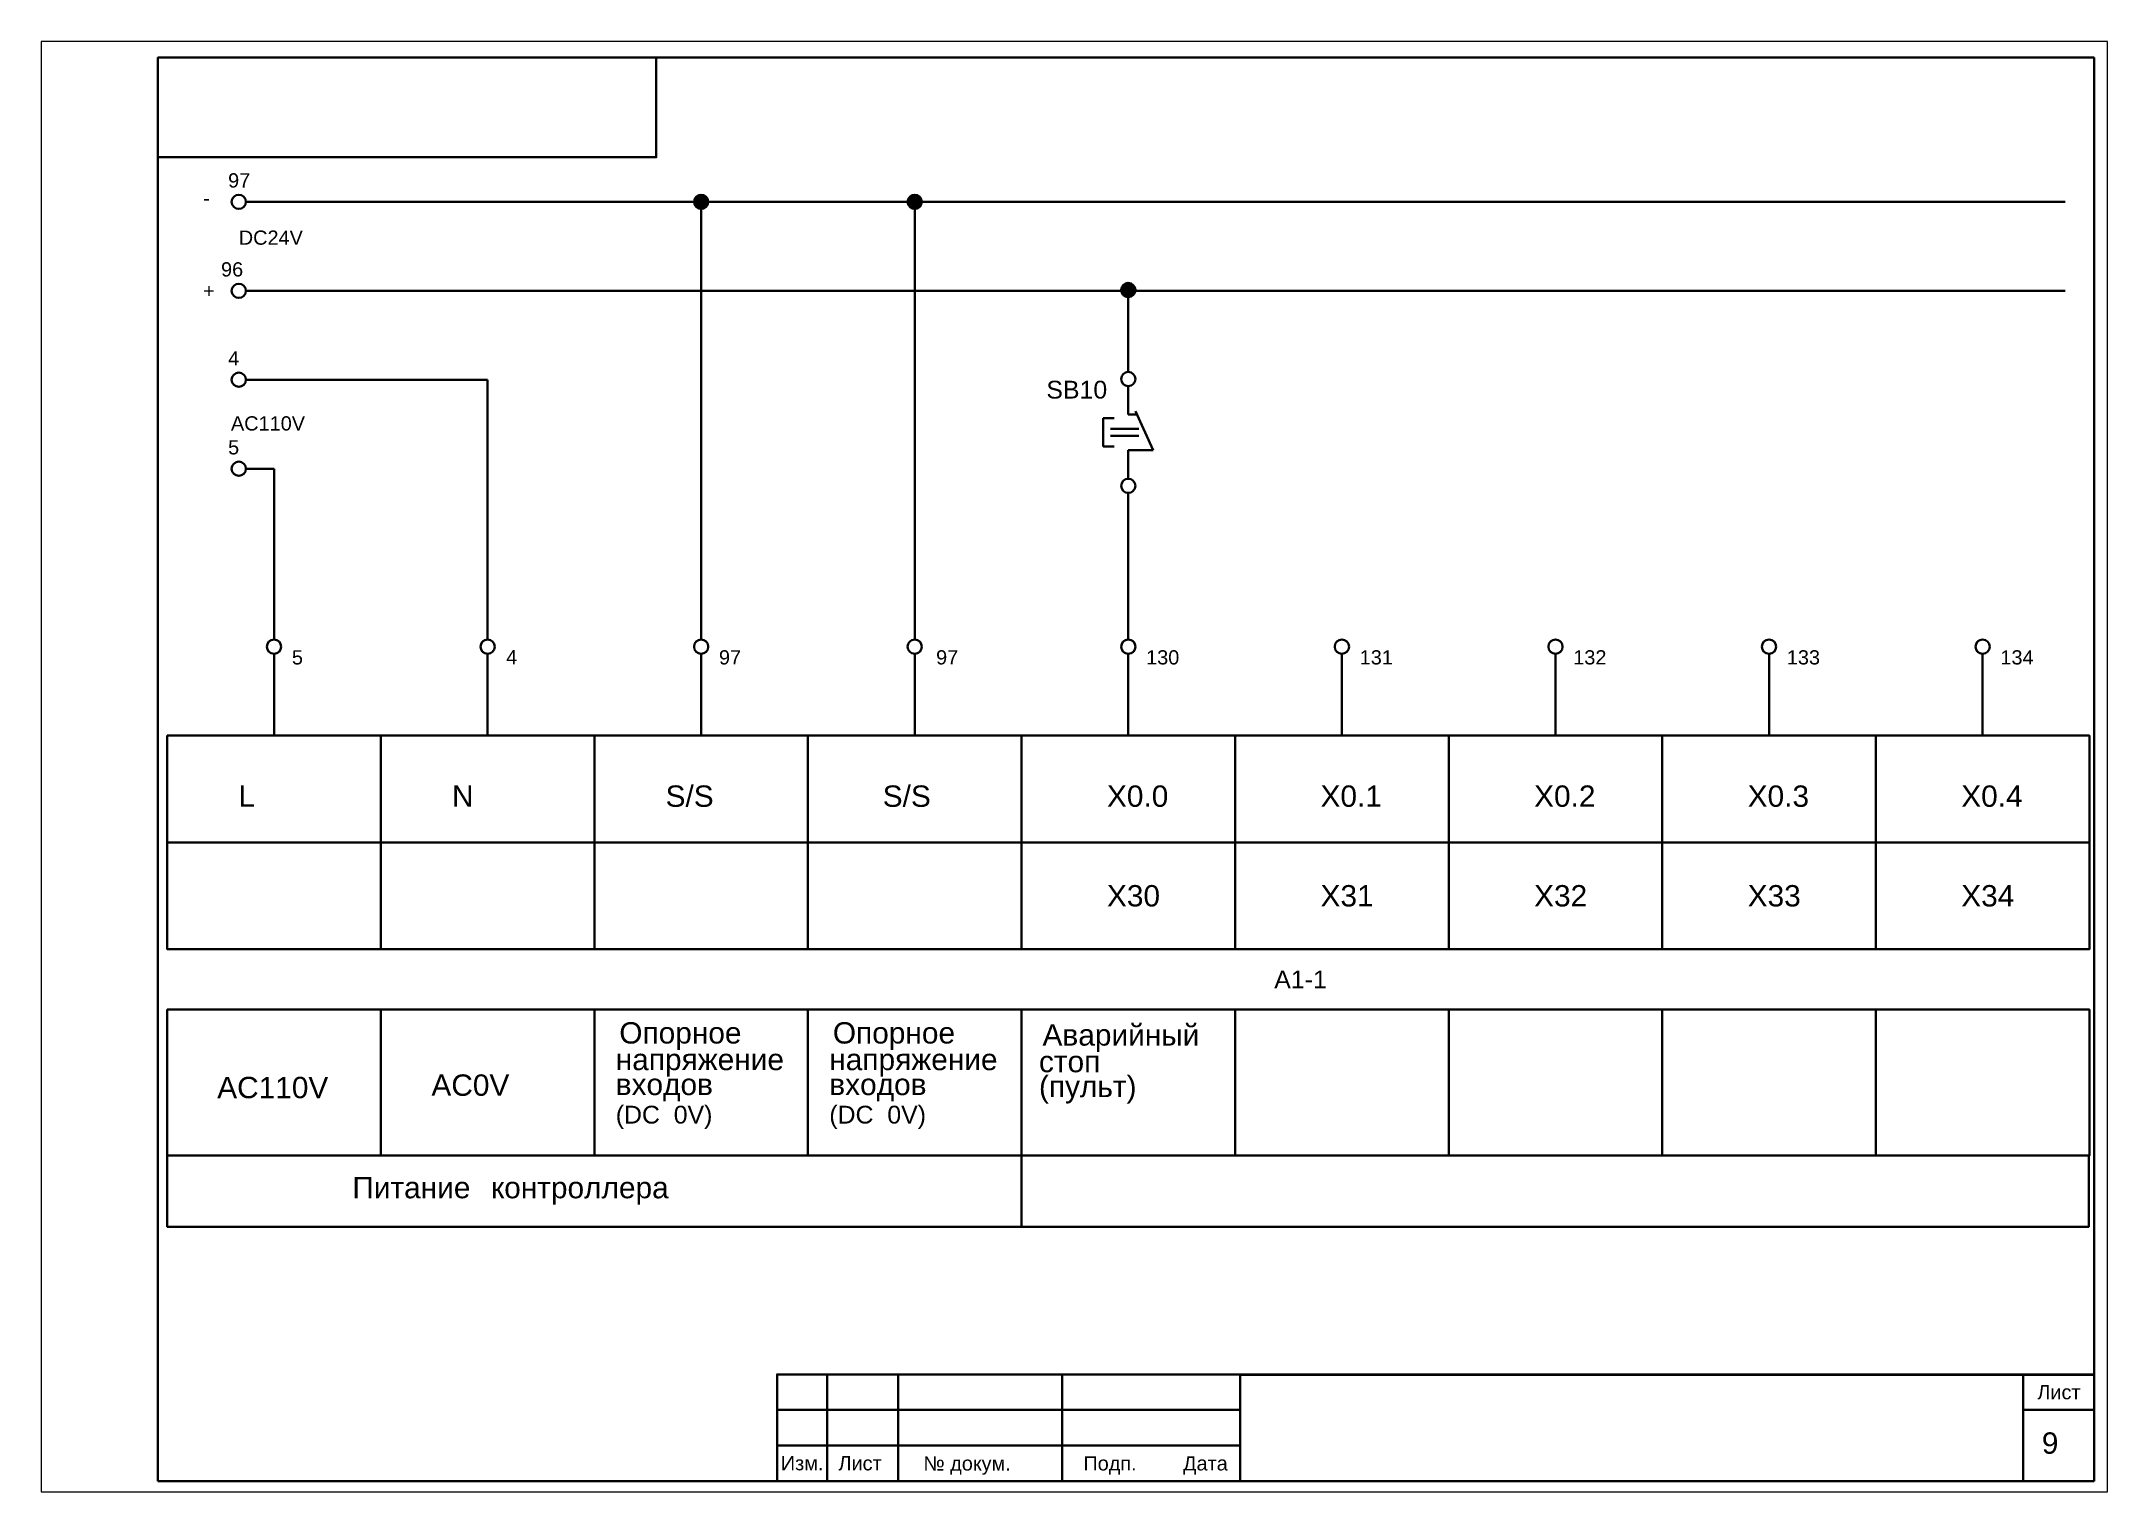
# Paper-space layout 'Лист8' of a CAD drawing. Header units: millimetres. Extents: x 0 to 291, y 0 to 204.
# The model-space entities are those that its viewports show. They can reach past a viewport. Long polylines and large blocks are cut down to what shows.
import ezdxf

# ---------------------------------------------------------------- set-up
doc = ezdxf.new("R2010")
doc.units = ezdxf.units.MM
for name, color, linetype, lineweight in [('Маркировка', 7, 'Continuous', 25), ('Оформление', 7, 'Continuous', 30), ('Элементы', 7, 'Continuous', 30)]:
    doc.layers.add(name, color=color, linetype=linetype, lineweight=lineweight)
doc.styles.get("Standard").update_dxf_attribs({"font": 'arial.ttf'})

msp = doc.modelspace()

# ---------------------------------------------------------------- hatches: boundary and pattern name
at = {"layer": 'Элементы'}
h = msp.add_hatch(color=256, dxfattribs=at)
h.dxf.hatch_style = 1
h.paths.add_polyline_path([(6041.73, 598.33, 1), (6039.73, 598.33, 1)])
h = msp.add_hatch(color=256, dxfattribs=at)
h.dxf.hatch_style = 1
h.paths.add_polyline_path([(6071.73, 598.33, 1), (6069.73, 598.33, 1)])
h = msp.add_hatch(color=256, dxfattribs=at)
h.dxf.hatch_style = 1
h.paths.add_polyline_path([(6101.72, 585.93, 1), (6099.72, 585.93, 1)])

# ---------------------------------------------------------------- linework, layer by layer
at = {"layer": 'Оформление'}
for p, q in [((6236.42, 618.59), (5964.42, 618.59)), ((5964.42, 618.59), (5964.42, 418.59)), ((6236.42, 418.59), (6236.42, 618.59)), ((5964.42, 418.59), (6236.42, 418.59)), ((6051.42, 418.59), (6236.42, 418.59)), ((6051.42, 418.59), (6236.42, 418.59)), ((6051.42, 418.59), (6236.42, 418.59))]:
    msp.add_line(p, q, dxfattribs=at)
at = {"layer": 'Оформление', "lineweight": 35}
msp.add_line((6116.42, 433.59), (6236.42, 433.59), dxfattribs=at)
at = {"layer": 'Оформление'}
for points in [[(5965.73, 508.33), (5995.73, 508.33), (5995.73, 493.33), (5965.73, 493.33)], [(5995.73, 508.33), (6025.73, 508.33), (6025.73, 493.33), (5995.73, 493.33)], [(6025.73, 508.33), (6055.73, 508.33), (6055.73, 493.33), (6025.73, 493.33)], [(6055.73, 508.33), (6085.73, 508.33), (6085.73, 493.33), (6055.73, 493.33)], [(6085.73, 508.33), (6115.73, 508.33), (6115.73, 493.33), (6085.73, 493.33)], [(6115.73, 508.33), (6145.73, 508.33), (6145.73, 493.33), (6115.73, 493.33)], [(6145.73, 508.33), (6175.73, 508.33), (6175.73, 493.33), (6145.73, 493.33)], [(6175.73, 508.33), (6205.73, 508.33), (6205.73, 493.33), (6175.73, 493.33)], [(6205.73, 508.33), (6235.73, 508.33), (6235.73, 493.33), (6205.73, 493.33)], [(5965.73, 484.83), (5995.73, 484.83), (5995.73, 464.33), (5965.73, 464.33)], [(5995.73, 484.83), (6025.73, 484.83), (6025.73, 464.33), (5995.73, 464.33)], [(6025.73, 484.83), (6055.73, 484.83), (6055.73, 464.33), (6025.73, 464.33)], [(6055.73, 484.83), (6085.73, 484.83), (6085.73, 464.33), (6055.73, 464.33)], [(6085.73, 484.83), (6115.73, 484.83), (6115.73, 464.33), (6085.73, 464.33)], [(6115.73, 484.83), (6145.73, 484.83), (6145.73, 464.33), (6115.73, 464.33)], [(6145.73, 484.83), (6175.73, 484.83), (6175.73, 464.33), (6145.73, 464.33)], [(6175.73, 484.83), (6205.73, 484.83), (6205.73, 464.33), (6175.73, 464.33)], [(6205.73, 484.83), (6235.73, 484.83), (6235.73, 464.33), (6205.73, 464.33)], [(5965.73, 464.33), (6085.73, 464.33), (6085.73, 454.33), (5965.73, 454.33)], [(6085.73, 464.33), (6235.65, 464.33), (6235.65, 454.33), (6085.73, 454.33)], [(6051.42, 418.59), (6068.42, 418.59), (6068.39, 433.59), (6051.39, 433.59)], [(6051.42, 428.59), (6116.42, 428.59), (6116.42, 433.59), (6051.42, 433.59)], [(6051.42, 418.59), (6058.42, 418.59), (6058.42, 433.59), (6051.42, 433.59)], [(6051.42, 418.59), (6091.42, 418.59), (6091.42, 433.59), (6051.42, 433.59)], [(6236.42, 418.59), (6226.42, 418.59), (6226.42, 433.59), (6236.42, 433.59)], [(6236.42, 433.59), (6226.42, 433.59), (6226.42, 428.59), (6236.42, 428.59)], [(6051.42, 423.59), (6116.42, 423.59), (6116.42, 428.59), (6051.42, 428.59)], [(6051.42, 418.59), (6116.42, 418.59), (6116.42, 423.59), (6051.42, 423.59)]]:
    msp.add_lwpolyline(points, close=True, dxfattribs=at)
at = {"layer": 'Элементы'}
for p, q in [((5976.78, 598.33), (6232.31, 598.33)), ((6040.73, 536.83), (6040.73, 598.33)), ((6070.73, 536.83), (6070.73, 598.33)), ((5976.78, 585.83), (6232.31, 585.83)), ((6100.72, 585.93), (6100.72, 574.43)), ((5976.78, 573.33), (6010.73, 573.33)), ((6010.73, 536.83), (6010.73, 573.33)), ((6100.72, 568.43), (6100.72, 572.43)), ((6104.22, 563.43), (6101.72, 568.93)), ((6097.22, 563.93), (6097.22, 567.93)), ((6097.22, 567.93), (6098.72, 567.93)), ((6102.22, 566.43), (6098.22, 566.43)), ((6101.95, 568.43), (6100.72, 568.43)), ((6098.72, 563.93), (6097.22, 563.93)), ((6102.22, 565.43), (6098.22, 565.43)), ((6100.72, 559.43), (6100.72, 563.43)), ((6100.72, 563.43), (6104.22, 563.43)), ((5980.73, 560.83), (5976.78, 560.83)), ((5980.73, 536.83), (5980.73, 560.83)), ((6100.72, 557.43), (6100.72, 536.93)), ((5980.73, 534.83), (5980.73, 523.33)), ((6010.73, 534.83), (6010.73, 523.33)), ((6040.73, 534.83), (6040.73, 523.33)), ((6070.73, 534.83), (6070.73, 523.33)), ((6100.73, 534.83), (6100.73, 523.33)), ((6130.73, 534.83), (6130.73, 523.33)), ((6160.73, 534.83), (6160.73, 523.33)), ((6190.73, 534.83), (6190.73, 523.33)), ((6220.73, 534.83), (6220.73, 523.33))]:
    msp.add_line(p, q, dxfattribs=at)
for points in [[(6034.42, 618.59), (6034.42, 604.59), (5964.42, 604.59), (5964.42, 618.59)], [(5965.73, 523.33), (5995.73, 523.33), (5995.73, 508.33), (5965.73, 508.33)], [(5995.73, 523.33), (6025.73, 523.33), (6025.73, 508.33), (5995.73, 508.33)], [(6025.73, 523.33), (6055.73, 523.33), (6055.73, 508.33), (6025.73, 508.33)], [(6055.73, 523.33), (6085.73, 523.33), (6085.73, 508.33), (6055.73, 508.33)], [(6085.73, 523.33), (6115.73, 523.33), (6115.73, 508.33), (6085.73, 508.33)], [(6115.73, 523.33), (6145.73, 523.33), (6145.73, 508.33), (6115.73, 508.33)], [(6145.73, 523.33), (6175.73, 523.33), (6175.73, 508.33), (6145.73, 508.33)], [(6175.73, 523.33), (6205.73, 523.33), (6205.73, 508.33), (6175.73, 508.33)], [(6205.73, 523.33), (6235.73, 523.33), (6235.73, 508.33), (6205.73, 508.33)]]:
    msp.add_lwpolyline(points, close=True, dxfattribs=at)
for centre in [(5975.78, 598.33), (6040.73, 598.33), (6070.73, 598.33), (5975.78, 585.83), (6100.72, 585.93), (5975.78, 573.33), (6100.72, 573.43), (5975.78, 560.83), (6100.72, 558.43), (5980.73, 535.83), (6010.73, 535.83), (6040.73, 535.83), (6070.73, 535.83), (6100.73, 535.83), (6130.73, 535.83), (6160.73, 535.83), (6190.73, 535.83), (6220.73, 535.83)]:
    msp.add_circle(centre, 1, dxfattribs=at)

# ---------------------------------------------------------------- texts
at = {"layer": 'Маркировка'}
for s, height, p in [('97', 2, (5974.28, 600.34)), ('-', 2, (5970.78, 597.83)), ('DC24V', 2, (5975.78, 592.3)), ('96', 2, (5973.29, 587.84)), ('+', 2, (5970.78, 584.83)), ('4', 2, (5974.28, 575.34)), ('SB10', 2.5, (6089.22, 570.69)), ('AC110V', 2, (5974.68, 566.2)), ('5', 2, (5974.28, 562.84)), ('5', 2, (5983.24, 533.33)), ('4', 2, (6013.33, 533.35)), ('97', 2, (6043.23, 533.33)), ('97', 2, (6073.73, 533.33)), ('130', 2, (6103.23, 533.33)), ('131', 2, (6133.23, 533.33)), ('132', 2, (6163.23, 533.33)), ('133', 2, (6193.23, 533.33)), ('134', 2, (6223.23, 533.33)), ('A1-1', 2.5, (6121.23, 487.83))]:
    msp.add_text(s, height=height, dxfattribs=at).set_placement(p)
at = {"layer": 'Оформление'}
for s, height, p in [('X30', 3, (6097.73, 499.33)), ('X31', 3, (6127.73, 499.33)), ('X32', 3, (6157.73, 499.33)), ('X33', 3, (6187.73, 499.33)), ('X34', 3, (6217.73, 499.33)), ('Опорное', 3, (6029.23, 480.07)), ('Опорное', 3, (6059.23, 480.07)), ('Аварийный', 3, (6088.68, 479.78)), ('напряжение', 3, (6028.73, 476.33)), ('напряжение', 3, (6058.73, 476.33)), ('стоп', 3, (6088.18, 476.04)), ('AC110V', 3, (5972.75, 472.39)), ('AC0V', 3, (6002.84, 472.73)), ('входов', 3, (6028.73, 472.83)), ('входов', 3, (6058.73, 472.83)), ('(пульт)', 3, (6088.18, 472.54)), ('(DC  0V)', 2.5, (6028.73, 468.83)), ('(DC  0V)', 2.5, (6058.73, 468.83)), ('Питание', 3, (5991.73, 458.33)), ('контроллера', 3, (6011.23, 458.33)), ('Лист', 2, (6228.42, 430.09)), ('9', 3, (6229.05, 422.44)), ('Изм.', 2, (6051.92, 420.11)), ('Лист', 2, (6060.01, 420.1)), ('№ докум.', 2, (6071.94, 420.08)), ('Подп.', 2, (6094.42, 420.09)), ('Дата', 2, (6108.42, 420.09))]:
    msp.add_text(s, height=height, dxfattribs=at).set_placement(p)
at = {"layer": 'Элементы'}
for s, p in [('L', (5975.73, 513.33)), ('N', (6005.73, 513.33)), ('S/S', (6035.73, 513.33)), ('S/S', (6066.23, 513.33)), ('X0.0', (6097.73, 513.33)), ('X0.1', (6127.73, 513.33)), ('X0.2', (6157.73, 513.33)), ('X0.3', (6187.73, 513.33)), ('X0.4', (6217.73, 513.33))]:
    msp.add_text(s, height=3, dxfattribs=at).set_placement(p)

psp = doc.layouts.new('Лист8')

# ---------------------------------------------------------------- viewports
at = {"layer": 'Элементы'}
psp.add_viewport(center=(145.51, 102.09), size=(290.25, 203.7724), view_center_point=(6093.17, 518.99), view_height=203.7724, dxfattribs=at)

doc.saveas('drawing.dxf')
